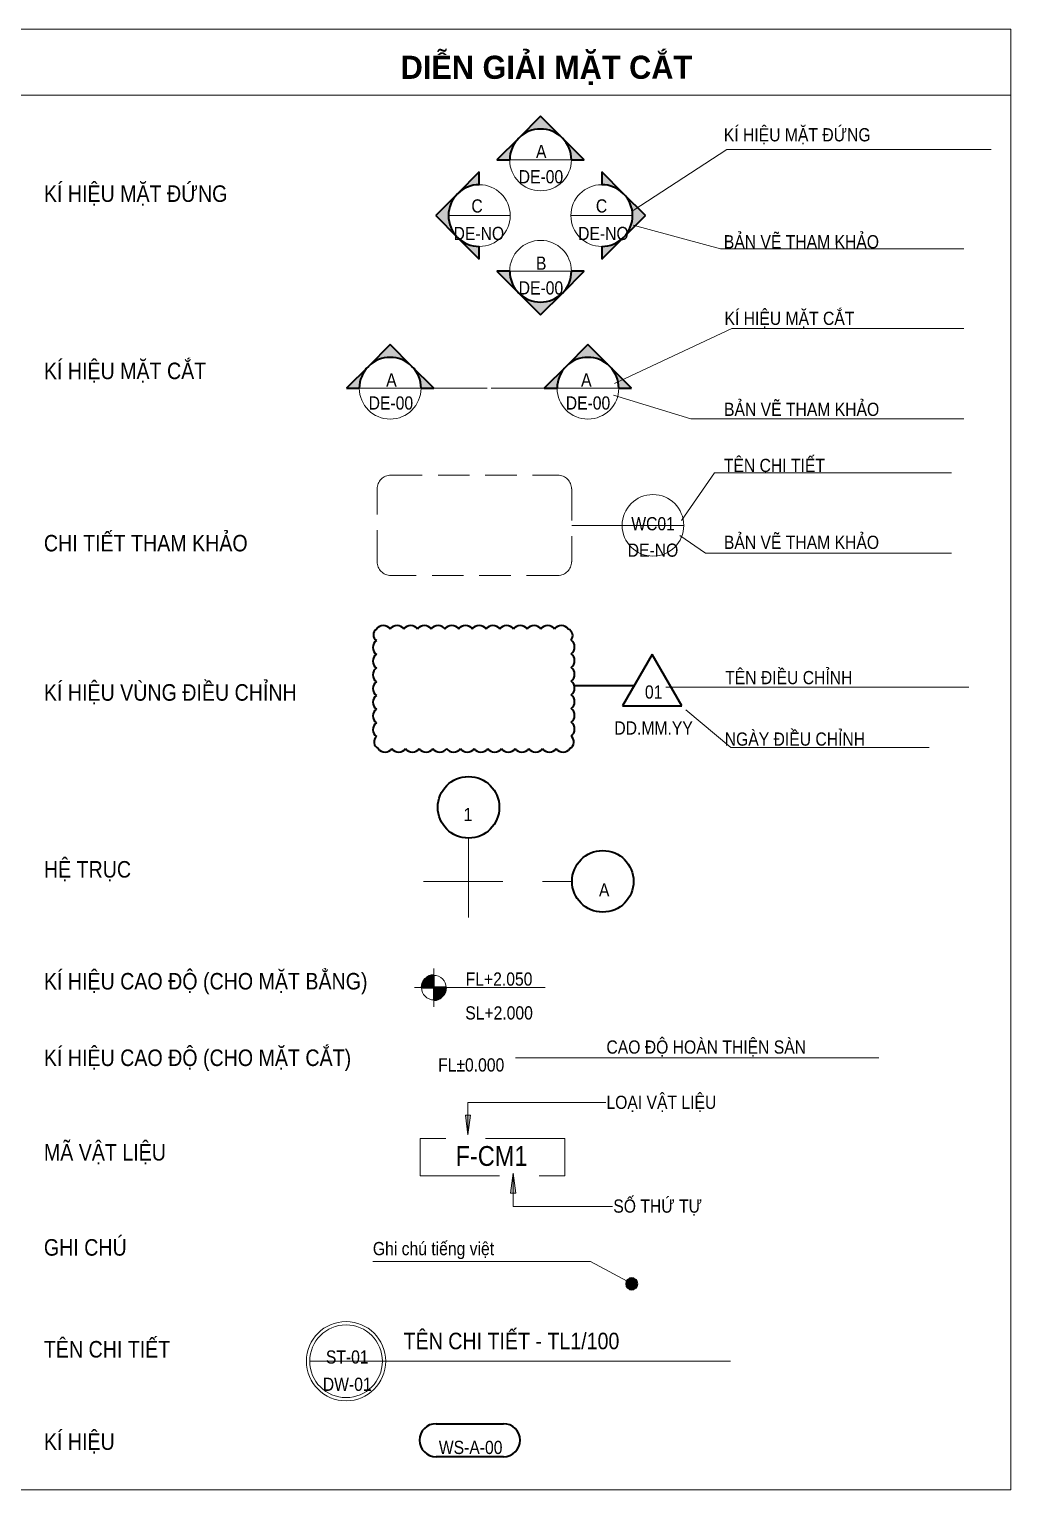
# Model space of a CAD drawing. Header units: millimetres. Extents: x 2839 to 13349, y 2387 to 11762.
# Drawn here: x 2919.2 to 3067.8, y 3181.2 to 3402.2 of the extents above; entities that cross this region are included whole.
import ezdxf

# ---------------------------------------------------------------- set-up
doc = ezdxf.new("R2010")
doc.units = ezdxf.units.MM
doc.linetypes.add('Center', pattern=[29.999999, 12, -6, 6, -6])
doc.linetypes.add('Demolished', pattern=[7.14375, 4.7625, -2.38125])
for name, color, linetype, lineweight in [('A-DETL-CNTR', 5, 'Center', 18), ('A-DETL-DEMO', 6, 'Demolished', 18), ('A-DETL-GENF-1', 7, 'Continuous', 18), ('A-DETL-MEDM', 33, 'Continuous', 35), ('A-DETL-THIN', 151, 'Continuous', 18), ('G-ANNO-TEXT-1', 7, 'Continuous', 9), ('G-ANNO-TEXT-2', 250, 'Continuous', 9)]:
    doc.layers.add(name, color=color, linetype=linetype, lineweight=lineweight)
doc.styles.add('Arial', font='arial_0.ttf', dxfattribs={"width": 0.85, "height": 2})
doc.styles.add('Arial_1', font='arial_0.ttf', dxfattribs={"width": 0.85, "height": 2.5})
doc.styles.add('Arial_2', font='arial_0.ttf', dxfattribs={"width": 0.85, "height": 3})
doc.styles.add('Arial_B', font='arialbd_0.ttf', dxfattribs={"width": 0.95, "height": 3.5})

msp = doc.modelspace()

# ---------------------------------------------------------------- hatches: boundary and pattern name
at = {"layer": 'A-DETL-GENF-1'}
for points in [[(2993.28, 3385.75), (2994.25, 3386.49), (2995.37, 3386.96), (2996.58, 3387.11), (2997.79, 3386.96), (2998.91, 3386.49), (2999.88, 3385.75), (2996.58, 3389.05)], [(2984.01, 3370.73), (2983.27, 3371.69), (2982.81, 3372.82), (2982.65, 3374.03), (2982.81, 3375.24), (2983.27, 3376.36), (2984.01, 3377.33), (2980.72, 3374.03), (2981.61, 3373.14)], [(3009.14, 3370.73), (3012.44, 3374.03), (3009.14, 3377.33), (3009.88, 3376.36), (3010.35, 3375.24), (3010.51, 3374.03), (3010.35, 3372.82), (3009.88, 3371.69)], [(2996.58, 3359.01), (2999.88, 3362.31), (2998.91, 3361.57), (2997.79, 3361.1), (2996.58, 3360.94), (2995.37, 3361.1), (2994.25, 3361.57), (2993.28, 3362.31)], [(2970.52, 3351.21), (2971.49, 3351.95), (2972.61, 3352.42), (2973.82, 3352.57), (2975.03, 3352.42), (2976.16, 3351.95), (2977.12, 3351.21), (2973.82, 3354.51)], [(3000.45, 3351.21), (3001.42, 3351.95), (3002.54, 3352.42), (3003.75, 3352.57), (3004.96, 3352.42), (3006.08, 3351.95), (3007.05, 3351.21), (3003.75, 3354.51)], [(2978.56, 3257.22), (2980.43, 3257.22), (2980.43, 3259.09), (2979.94, 3259.02), (2979.49, 3258.84), (2979.11, 3258.54), (2978.81, 3258.15), (2978.62, 3257.71)], [(2980.43, 3255.36), (2980.91, 3255.42), (2981.36, 3255.61), (2981.74, 3255.9), (2982.04, 3256.29), (2982.23, 3256.74), (2982.29, 3257.22), (2980.43, 3257.22)], [(3010.38, 3211.54), (3010.61, 3211.57), (3010.81, 3211.65), (3010.99, 3211.79), (3011.13, 3211.97), (3011.22, 3212.17), (3011.24, 3212.4), (3011.22, 3212.62), (3011.13, 3212.83), (3010.99, 3213.01), (3010.81, 3213.14), (3010.61, 3213.23), (3010.38, 3213.26), (3010.16, 3213.23), (3009.95, 3213.14), (3009.77, 3213.01), (3009.64, 3212.83), (3009.55, 3212.62), (3009.52, 3212.4), (3009.55, 3212.17), (3009.64, 3211.97), (3009.77, 3211.79), (3009.95, 3211.65), (3010.16, 3211.57)]]:
    msp.add_hatch(color=256, dxfattribs=at).paths.add_polyline_path(points)
h = msp.add_hatch(color=256, dxfattribs=at)
h.paths.add_polyline_path([(2991.91, 3382.45), (2992.07, 3383.66), (2992.54, 3384.78), (2993.28, 3385.75), (2989.98, 3382.45)])
h.paths.add_polyline_path([(3001.25, 3382.45), (3003.18, 3382.45), (2999.88, 3385.75), (3000.62, 3384.78), (3001.09, 3383.66)])
h = msp.add_hatch(color=256, dxfattribs=at)
h.paths.add_polyline_path([(2987.31, 3367.43), (2987.31, 3369.36), (2986.11, 3369.52), (2984.98, 3369.99), (2984.01, 3370.73)])
h.paths.add_polyline_path([(2984.01, 3377.33), (2984.98, 3378.07), (2986.11, 3378.54), (2987.31, 3378.7), (2987.31, 3380.63)])
h = msp.add_hatch(color=256, dxfattribs=at)
h.paths.add_polyline_path([(3005.84, 3367.43), (3009.14, 3370.73), (3008.18, 3369.99), (3007.05, 3369.52), (3005.84, 3369.36)])
h.paths.add_polyline_path([(3009.14, 3377.33), (3005.84, 3380.63), (3005.84, 3378.7), (3007.05, 3378.54), (3008.18, 3378.07)])
h = msp.add_hatch(color=256, dxfattribs=at)
h.paths.add_polyline_path([(2999.88, 3362.31), (3003.18, 3365.61), (3001.25, 3365.61), (3001.09, 3364.4), (3000.62, 3363.28)])
h.paths.add_polyline_path([(2993.28, 3362.31), (2992.54, 3363.28), (2992.07, 3364.4), (2991.91, 3365.61), (2989.98, 3365.61)])
h = msp.add_hatch(color=256, dxfattribs=at)
h.paths.add_polyline_path([(2967.22, 3347.91), (2969.16, 3347.91), (2969.31, 3349.12), (2969.78, 3350.24), (2970.52, 3351.21)])
h.paths.add_polyline_path([(2980.42, 3347.91), (2977.12, 3351.21), (2977.86, 3350.24), (2978.33, 3349.12), (2978.49, 3347.91)])
h = msp.add_hatch(color=256, dxfattribs=at)
h.paths.add_polyline_path([(2997.15, 3347.91), (2999.08, 3347.91), (2999.24, 3349.12), (2999.71, 3350.24), (3000.45, 3351.21)])
h.paths.add_polyline_path([(3010.35, 3347.91), (3007.05, 3351.21), (3007.79, 3350.24), (3008.26, 3349.12), (3008.42, 3347.91)])
at = {"layer": 'G-ANNO-TEXT-2'}
for points in [[(2985.59, 3234.93), (2985.99, 3237.93), (2985.2, 3237.93)], [(2992.44, 3229.14), (2992.05, 3226.14), (2992.84, 3226.14)]]:
    msp.add_hatch(color=256, dxfattribs=at).paths.add_polyline_path(points)

# ---------------------------------------------------------------- linework, layer by layer
at = {"layer": 'A-DETL-CNTR'}
for p, q in [((2977.97, 3347.91), (2988.48, 3347.91)), ((2999.6, 3347.91), (2989.09, 3347.91)), ((2985.68, 3279.84), (2985.68, 3265.27)), ((2978.85, 3273.3), (3001.34, 3273.3)), ((3000.24, 3234.38), (2978.35, 3234.38)), ((2978.35, 3228.75), (2978.35, 3234.38)), ((3000.24, 3234.38), (3000.24, 3228.75)), ((2978.35, 3228.75), (3000.24, 3228.75))]:
    msp.add_line(p, q, dxfattribs=at)
at = {"layer": 'A-DETL-DEMO'}
for p, q in [((2973.92, 3334.75), (2999.21, 3334.75)), ((2971.84, 3321.65), (2971.84, 3332.68)), ((3001.29, 3332.68), (3001.29, 3321.65)), ((2999.21, 3319.57), (2973.92, 3319.57))]:
    msp.add_line(p, q, dxfattribs=at)
for centre, start, end in [((2973.92, 3332.68), 90, 180), ((2999.21, 3332.68), 0, 90), ((2973.92, 3321.65), 180, 270), ((2999.21, 3321.65), 270, 0)]:
    msp.add_arc(centre, 2.07, start, end, dxfattribs=at)
at = {"layer": 'A-DETL-MEDM'}
for p, q in [((2996.58, 3389.05), (2993.28, 3385.75)), ((2999.88, 3385.75), (2996.58, 3389.05)), ((2993.28, 3385.75), (2989.98, 3382.45)), ((3003.18, 3382.45), (2999.88, 3385.75)), ((2989.98, 3382.45), (2991.91, 3382.45)), ((3001.25, 3382.45), (3003.18, 3382.45)), ((2987.31, 3380.63), (2984.01, 3377.33)), ((2987.31, 3378.7), (2987.31, 3380.63)), ((3009.14, 3377.33), (3005.84, 3380.63)), ((3005.84, 3380.63), (3005.84, 3378.7)), ((2984.01, 3377.33), (2980.72, 3374.03)), ((3012.44, 3374.03), (3009.14, 3377.33)), ((2980.72, 3374.03), (2984.01, 3370.73)), ((3009.14, 3370.73), (3012.44, 3374.03)), ((2984.01, 3370.73), (2987.31, 3367.43)), ((3005.84, 3367.43), (3009.14, 3370.73)), ((2987.31, 3367.43), (2987.31, 3369.36)), ((3005.84, 3369.36), (3005.84, 3367.43)), ((2991.91, 3365.61), (2989.98, 3365.61)), ((2989.98, 3365.61), (2993.28, 3362.31)), ((2999.88, 3362.31), (3003.18, 3365.61)), ((3003.18, 3365.61), (3001.25, 3365.61)), ((2993.28, 3362.31), (2996.58, 3359.01)), ((2996.58, 3359.01), (2999.88, 3362.31)), ((2973.82, 3354.51), (2970.52, 3351.21)), ((2977.12, 3351.21), (2973.82, 3354.51)), ((3003.75, 3354.51), (3000.45, 3351.21)), ((3007.05, 3351.21), (3003.75, 3354.51)), ((2970.52, 3351.21), (2967.22, 3347.91)), ((2980.42, 3347.91), (2977.12, 3351.21)), ((3000.45, 3351.21), (2997.15, 3347.91)), ((3010.35, 3347.91), (3007.05, 3351.21)), ((2967.22, 3347.91), (2969.16, 3347.91)), ((2978.49, 3347.91), (2980.42, 3347.91)), ((2997.15, 3347.91), (2999.08, 3347.91)), ((3008.42, 3347.91), (3010.35, 3347.91)), ((3013.47, 3307.64), (3008.98, 3299.87)), ((3017.95, 3299.87), (3013.47, 3307.64)), ((3001.67, 3302.95), (3010.75, 3302.95)), ((3008.98, 3299.87), (3017.95, 3299.87)), ((2978.56, 3257.22), (2980.43, 3257.22)), ((2980.43, 3257.22), (2980.43, 3259.09)), ((2980.43, 3257.22), (2980.43, 3255.36)), ((2982.29, 3257.22), (2980.43, 3257.22)), ((2980.76, 3191.25), (2990.98, 3191.25)), ((2990.98, 3186.25), (2980.76, 3186.25))]:
    msp.add_line(p, q, dxfattribs=at)
for centre in [(2985.68, 3284.5), (3006, 3273.3)]:
    msp.add_circle(centre, 4.66, dxfattribs=at)
for centre, radius, start, end in [((2996.58, 3382.45), 4.67, 135, 180), ((2996.58, 3382.45), 4.67, 45, 135), ((2996.58, 3382.45), 4.67, 0, 45), ((2987.31, 3374.03), 4.67, 135, 225), ((2987.31, 3374.03), 4.67, 90, 135), ((3005.84, 3374.03), 4.67, 45, 90), ((3005.84, 3374.03), 4.67, 315, 45), ((2987.31, 3374.03), 4.67, 225, 270), ((3005.84, 3374.03), 4.67, 270, 315), ((2996.58, 3365.61), 4.67, 180, 225), ((2996.58, 3365.61), 4.67, 315, 360), ((2996.58, 3365.61), 4.67, 225, 315), ((2973.82, 3347.91), 4.67, 45, 135), ((3003.75, 3347.91), 4.67, 45, 135), ((2973.82, 3347.91), 4.67, 135, 180), ((2973.82, 3347.91), 4.67, 0, 45), ((3003.75, 3347.91), 4.67, 135, 180), ((3003.75, 3347.91), 4.67, 0, 45), ((2972.35, 3310.59), 1.06, 125, 235), ((2972.78, 3310.73), 1.27, 35, 145), ((2974.86, 3310.73), 1.27, 35, 145), ((2976.93, 3310.73), 1.27, 35, 145), ((2979, 3310.73), 1.27, 35, 145), ((2981.08, 3310.73), 1.27, 35, 145), ((2983.15, 3310.73), 1.27, 35, 145), ((2985.22, 3310.73), 1.27, 35, 145), ((2987.29, 3310.73), 1.27, 35, 145), ((2989.37, 3310.73), 1.27, 35, 145), ((2991.44, 3310.73), 1.27, 35, 145), ((2993.51, 3310.73), 1.27, 35, 145), ((2995.59, 3310.73), 1.27, 35, 145), ((2997.66, 3310.73), 1.27, 35, 145), ((2999.73, 3310.73), 1.27, 35, 145), ((3000.41, 3310.48), 1.04, 319.4594, 69.4594), ((2972.47, 3308.68), 1.27, 125, 235), ((3000.47, 3308.77), 1.27, 305, 55), ((2972.47, 3306.61), 1.27, 125, 235), ((3000.47, 3306.7), 1.27, 305, 55), ((2972.47, 3304.54), 1.27, 125, 235), ((3000.47, 3304.63), 1.27, 305, 55), ((2972.47, 3302.46), 1.27, 125, 235), ((2972.47, 3300.39), 1.27, 125, 235), ((3000.47, 3302.55), 1.27, 305, 55), ((3000.47, 3300.48), 1.27, 305, 55), ((2972.47, 3298.32), 1.27, 125, 235), ((3000.47, 3298.41), 1.27, 305, 55), ((2972.47, 3296.24), 1.27, 125, 235), ((3000.47, 3296.33), 1.27, 305, 55), ((2972.51, 3294.39), 1.12, 133.0568, 243.0568), ((3000.44, 3294.4), 1.17, 299.963, 49.963), ((2973.04, 3294.12), 1.27, 215, 325), ((2975.11, 3294.12), 1.27, 215, 325), ((2977.19, 3294.12), 1.27, 215, 325), ((2979.26, 3294.12), 1.27, 215, 325), ((2981.33, 3294.12), 1.27, 215, 325), ((2983.41, 3294.12), 1.27, 215, 325), ((2985.48, 3294.12), 1.27, 215, 325), ((2987.55, 3294.12), 1.27, 215, 325), ((2989.63, 3294.12), 1.27, 215, 325), ((2991.7, 3294.12), 1.27, 215, 325), ((2993.77, 3294.12), 1.27, 215, 325), ((2995.84, 3294.12), 1.27, 215, 325), ((2997.92, 3294.12), 1.27, 215, 325), ((2999.99, 3294.12), 1.27, 215, 325), ((2980.43, 3257.22), 1.86, 90, 180), ((2980.43, 3257.22), 1.86, 270, 0), ((3010.38, 3212.4), 0.861, 0, 180), ((3010.38, 3212.4), 0.861, 180, 0), ((2980.76, 3188.75), 2.5, 90, 270), ((2990.98, 3188.75), 2.5, 270, 90)]:
    msp.add_arc(centre, radius, start, end, dxfattribs=at)
at = {"layer": 'A-DETL-THIN'}
for p, q in [((2838.82, 3402.22), (3067.75, 3402.22)), ((3067.75, 3402.22), (3067.75, 3181.25)), ((2838.82, 3392.22), (3067.75, 3392.22)), ((2996.58, 3389.05), (2989.98, 3382.45)), ((3003.18, 3382.45), (2996.58, 3389.05)), ((3010.58, 3374.79), (3024.78, 3384.03)), ((3024.78, 3384.03), (3064.78, 3384.03)), ((2989.98, 3382.45), (2991.91, 3382.45)), ((2991.91, 3382.45), (3001.25, 3382.45)), ((3001.25, 3382.45), (3003.18, 3382.45)), ((2987.31, 3380.63), (2980.72, 3374.03)), ((2987.31, 3378.7), (2987.31, 3380.63)), ((3005.84, 3378.7), (3005.84, 3380.63)), ((3005.84, 3380.63), (3012.44, 3374.03)), ((2980.72, 3374.03), (2987.31, 3367.43)), ((2991.98, 3374.03), (2982.65, 3374.03)), ((3001.18, 3374.03), (3010.51, 3374.03)), ((3012.44, 3374.03), (3005.84, 3367.43)), ((3010.58, 3372.6), (3023.82, 3368.99)), ((2987.31, 3367.43), (2987.31, 3369.36)), ((3005.84, 3367.43), (3005.84, 3369.36)), ((3023.82, 3368.99), (3060.66, 3368.99)), ((2996.58, 3359.01), (2989.98, 3365.61)), ((2989.98, 3365.61), (2991.91, 3365.61)), ((2991.91, 3365.61), (3001.25, 3365.61)), ((3003.18, 3365.61), (2996.58, 3359.01)), ((3001.25, 3365.61), (3003.18, 3365.61)), ((3007.76, 3348.64), (3025.54, 3356.93)), ((3025.54, 3356.93), (3060.66, 3356.93)), ((2973.82, 3354.51), (2967.22, 3347.91)), ((2980.42, 3347.91), (2973.82, 3354.51)), ((2997.15, 3347.91), (3003.75, 3354.51)), ((3003.75, 3354.51), (3010.35, 3347.91)), ((2967.22, 3347.91), (2969.16, 3347.91)), ((2969.16, 3347.91), (2978.49, 3347.91)), ((2978.49, 3347.91), (2980.42, 3347.91)), ((2999.08, 3347.91), (2997.15, 3347.91)), ((3008.42, 3347.91), (2999.08, 3347.91)), ((3010.35, 3347.91), (3008.42, 3347.91)), ((3007.64, 3346.86), (3019.32, 3343.26)), ((3019.32, 3343.26), (3060.66, 3343.26)), ((3017.89, 3327.91), (3022.92, 3335.1)), ((3022.92, 3335.1), (3058.8, 3335.1)), ((3001.29, 3327.16), (3008.93, 3327.16)), ((3008.93, 3327.16), (3018.26, 3327.16)), ((3017.66, 3325.65), (3021.53, 3322.94)), ((3021.53, 3322.94), (3058.8, 3322.94)), ((3015.56, 3302.68), (3061.39, 3302.68)), ((3018.58, 3299.26), (3025.4, 3293.53)), ((3025.4, 3293.53), (3055.4, 3293.53)), ((2980.43, 3260.12), (2980.43, 3254.32)), ((2983.84, 3257.22), (2977.52, 3257.22)), ((2990.99, 3257.22), (2978.56, 3257.22)), ((2978.56, 3257.22), (2980.43, 3257.22)), ((2980.43, 3255.36), (2980.43, 3259.09)), ((2980.43, 3259.09), (2980.43, 3257.22)), ((2980.43, 3257.22), (2980.43, 3255.36)), ((2980.43, 3257.22), (2982.29, 3257.22)), ((2982.29, 3257.22), (2997.29, 3257.22)), ((2992.8, 3246.59), (3047.8, 3246.59)), ((3004.16, 3215.8), (2971.18, 3215.8)), ((3010.46, 3212.4), (3004.16, 3215.8)), ((2961.64, 3200.7), (3025.34, 3200.7)), ((2990.98, 3191.25), (2980.76, 3191.25)), ((2980.76, 3186.25), (2990.98, 3186.25)), ((3067.75, 3181.25), (2838.82, 3181.25))]:
    msp.add_line(p, q, dxfattribs=at)
for centre, radius in [((2996.58, 3382.45), 4.67), ((2987.31, 3374.03), 4.67), ((3005.84, 3374.03), 4.67), ((2996.58, 3365.61), 4.67), ((2973.82, 3347.91), 4.67), ((3003.75, 3347.91), 4.67), ((3013.59, 3327.16), 4.66), ((2980.43, 3257.22), 1.86), ((2967.14, 3200.7), 6)]:
    msp.add_circle(centre, radius, dxfattribs=at)
for centre, radius, start, end in [((2980.43, 3257.22), 1.86, 90, 180), ((2980.43, 3257.22), 1.86, 270, 0), ((2967.14, 3200.7), 5.5, 0, 180), ((2967.14, 3200.7), 5.5, 180, 0)]:
    msp.add_arc(centre, radius, start, end, dxfattribs=at)
at = {"layer": 'G-ANNO-TEXT-2'}
for p, q in [((2985.59, 3239.82), (3006.45, 3239.82)), ((2985.59, 3234.93), (2985.59, 3239.82)), ((2985.99, 3237.93), (2985.2, 3237.93)), ((2985.2, 3237.93), (2985.59, 3234.93)), ((2985.59, 3234.93), (2985.99, 3237.93)), ((2992.44, 3229.14), (2992.05, 3226.14)), ((2992.84, 3226.14), (2992.44, 3229.14)), ((2992.44, 3229.14), (2992.44, 3224.12)), ((2992.05, 3226.14), (2992.84, 3226.14)), ((2992.44, 3224.12), (3007.49, 3224.12))]:
    msp.add_line(p, q, dxfattribs=at)

# ---------------------------------------------------------------- texts
at = {"layer": 'G-ANNO-TEXT-1', "rotation": 0.0059, "line_spacing_factor": 0.936439}
for s, insert, char_height, width, attachment_point, style in [('\\pxqc,t3.25714,6.51429,9.77143,13.02857,16.28571,19.54286,22.8,26.05714,29.31429,32.57143,35.82857,39.08571,42.34286,45.6,48.85714,52.11429,55.37143,58.62857,61.88571,65.14286,68.4,71.65714,74.91429,78.17143,81.42857,84.68571,87.94286,91.2,94.45714,97.71429,100.97143,104.22857;{DIỄN GIẢI MẶT CẮT}', (2997.47, 3396.01), 3.5, 157.3485, 5, 'Arial_B'), ('\\pxt5.3975,10.795,16.1925,21.59,26.9875,32.385,37.7825,43.18,48.5775,53.975,59.3725,64.77,70.1675,75.565,80.9625,86.36,91.7575,97.155,102.5525,107.95,113.3475,118.745,124.1425,129.54,134.9375,140.335,145.7325,151.13,156.5275,161.925,167.3225,172.72;{KÍ HIỆU MẶT ĐỨNG}', (3024.32, 3386.03), 2, 22.8876, 4, 'Arial'), ('\\pxt4.318,8.636,12.954,17.272,21.59,25.908,30.226,34.544,38.862,43.18,47.498,51.816,56.134,60.452,64.77,69.088,73.406,77.724,82.042,86.36,90.678,94.996,99.314,103.632,107.95,112.268,116.586,120.904,125.222,129.54,133.858,138.176;{KÍ HIỆU MẶT ĐỨNG}', (2921.41, 3377.07), 2.5, 28.1073, 4, 'Arial_1'), ('\\pxt5.3975,10.795,16.1925,21.59,26.9875,32.385,37.7825,43.18,48.5775,53.975,59.3725,64.77,70.1675,75.565,80.9625,86.36,91.7575,97.155,102.5525,107.95,113.3475,118.745,124.1425,129.54,134.9375,140.335,145.7325,151.13,156.5275,161.925,167.3225,172.72;{BẢN VẼ THAM KHẢO}', (3024.32, 3370.05), 2, 24.2526, 4, 'Arial'), ('\\pxt5.3975,10.795,16.1925,21.59,26.9875,32.385,37.7825,43.18,48.5775,53.975,59.3725,64.77,70.1675,75.565,80.9625,86.36,91.7575,97.155,102.5525,107.95,113.3475,118.745,124.1425,129.54,134.9375,140.335,145.7325,151.13,156.5275,161.925,167.3225,172.72;{KÍ HIỆU MẶT CẮT}', (3024.42, 3358.26), 2, 20.2778, 4, 'Arial'), ('\\pxt4.318,8.636,12.954,17.272,21.59,25.908,30.226,34.544,38.862,43.18,47.498,51.816,56.134,60.452,64.77,69.088,73.406,77.724,82.042,86.36,90.678,94.996,99.314,103.632,107.95,112.268,116.586,120.904,125.222,129.54,133.858,138.176;{KÍ HIỆU MẶT CẮT}', (2921.41, 3350.25), 2.5, 24.9308, 4, 'Arial_1'), ('\\pxt5.3975,10.795,16.1925,21.59,26.9875,32.385,37.7825,43.18,48.5775,53.975,59.3725,64.77,70.1675,75.565,80.9625,86.36,91.7575,97.155,102.5525,107.95,113.3475,118.745,124.1425,129.54,134.9375,140.335,145.7325,151.13,156.5275,161.925,167.3225,172.72;{BẢN VẼ THAM KHẢO}', (3024.35, 3344.7), 2, 24.2526, 4, 'Arial'), ('\\pxt5.3975,10.795,16.1925,21.59,26.9875,32.385,37.7825,43.18,48.5775,53.975,59.3725,64.77,70.1675,75.565,80.9625,86.36,91.7575,97.155,102.5525,107.95,113.3475,118.745,124.1425,129.54,134.9375,140.335,145.7325,151.13,156.5275,161.925,167.3225,172.72;{TÊN CHI TIẾT}', (3024.32, 3336.21), 2, 15.7878, 4, 'Arial'), ('\\pxt4.318,8.636,12.954,17.272,21.59,25.908,30.226,34.544,38.862,43.18,47.498,51.816,56.134,60.452,64.77,69.088,73.406,77.724,82.042,86.36,90.678,94.996,99.314,103.632,107.95,112.268,116.586,120.904,125.222,129.54,133.858,138.176;{CHI TIẾT THAM KHẢO}', (2921.41, 3324.45), 2.5, 31.2923, 4, 'Arial_1'), ('\\pxt5.3975,10.795,16.1925,21.59,26.9875,32.385,37.7825,43.18,48.5775,53.975,59.3725,64.77,70.1675,75.565,80.9625,86.36,91.7575,97.155,102.5525,107.95,113.3475,118.745,124.1425,129.54,134.9375,140.335,145.7325,151.13,156.5275,161.925,167.3225,172.72;{BẢN VẼ THAM KHẢO}', (3024.33, 3324.58), 2, 24.2526, 4, 'Arial'), ('\\pxt4.318,8.636,12.954,17.272,21.59,25.908,30.226,34.544,38.862,43.18,47.498,51.816,56.134,60.452,64.77,69.088,73.406,77.724,82.042,86.36,90.678,94.996,99.314,103.632,107.95,112.268,116.586,120.904,125.222,129.54,133.858,138.176;{KÍ HIỆU VÙNG ĐIỀU CHỈNH}', (2921.41, 3301.6), 2.5, 38.7269, 4, 'Arial_1'), ('\\pxt5.3975,10.795,16.1925,21.59,26.9875,32.385,37.7825,43.18,48.5775,53.975,59.3725,64.77,70.1675,75.565,80.9625,86.36,91.7575,97.155,102.5525,107.95,113.3475,118.745,124.1425,129.54,134.9375,140.335,145.7325,151.13,156.5275,161.925,167.3225,172.72;{TÊN ĐIỀU CHỈNH}', (3024.52, 3304.11), 2, 19.8743, 4, 'Arial'), ('\\pxt5.3975,10.795,16.1925,21.59,26.9875,32.385,37.7825,43.18,48.5775,53.975,59.3725,64.77,70.1675,75.565,80.9625,86.36,91.7575,97.155,102.5525,107.95,113.3475,118.745,124.1425,129.54,134.9375,140.335,145.7325,151.13,156.5275,161.925,167.3225,172.72;{NGÀY ĐIỀU CHỈNH}', (3024.46, 3294.81), 2, 21.866, 4, 'Arial'), ('\\pxt4.318,8.636,12.954,17.272,21.59,25.908,30.226,34.544,38.862,43.18,47.498,51.816,56.134,60.452,64.77,69.088,73.406,77.724,82.042,86.36,90.678,94.996,99.314,103.632,107.95,112.268,116.586,120.904,125.222,129.54,133.858,138.176;{HỆ TRỤC}', (2921.41, 3274.84), 2.5, 13.4012, 4, 'Arial_1'), ('\\pxt4.318,8.636,12.954,17.272,21.59,25.908,30.226,34.544,38.862,43.18,47.498,51.816,56.134,60.452,64.77,69.088,73.406,77.724,82.042,86.36,90.678,94.996,99.314,103.632,107.95,112.268,116.586,120.904,125.222,129.54,133.858,138.176;{KÍ HIỆU CAO ĐỘ (CHO MẶT BẲNG)}', (2921.41, 3257.81), 2.5, 49.5784, 4, 'Arial_1'), ('\\pxt4.318,8.636,12.954,17.272,21.59,25.908,30.226,34.544,38.862,43.18,47.498,51.816,56.134,60.452,64.77,69.088,73.406,77.724,82.042,86.36,90.678,94.996,99.314,103.632,107.95,112.268,116.586,120.904,125.222,129.54,133.858,138.176;{KÍ HIỆU CAO ĐỘ (CHO MẶT CẮT)}', (2921.41, 3246.23), 2.5, 47.1317, 4, 'Arial_1'), ('\\pxt5.3975,10.795,16.1925,21.59,26.9875,32.385,37.7825,43.18,48.5775,53.975,59.3725,64.77,70.1675,75.565,80.9625,86.36,91.7575,97.155,102.5525,107.95,113.3475,118.745,124.1425,129.54,134.9375,140.335,145.7325,151.13,156.5275,161.925,167.3225,172.72;{CAO ĐỘ HOÀN THIỆN SÀN}', (3006.55, 3248.01), 2, 31.1206, 4, 'Arial'), ('\\pxt4.318,8.636,12.954,17.272,21.59,25.908,30.226,34.544,38.862,43.18,47.498,51.816,56.134,60.452,64.77,69.088,73.406,77.724,82.042,86.36,90.678,94.996,99.314,103.632,107.95,112.268,116.586,120.904,125.222,129.54,133.858,138.176;{MÃ VẬT LIỆU}', (2921.41, 3232.03), 2.5, 18.681, 4, 'Arial_1'), ('\\pxt4.318,8.636,12.954,17.272,21.59,25.908,30.226,34.544,38.862,43.18,47.498,51.816,56.134,60.452,64.77,69.088,73.406,77.724,82.042,86.36,90.678,94.996,99.314,103.632,107.95,112.268,116.586,120.904,125.222,129.54,133.858,138.176;{GHI CHÚ}', (2921.41, 3217.9), 2.5, 12.723, 4, 'Arial_1'), ('\\pxt5.3975,10.795,16.1925,21.59,26.9875,32.385,37.7825,43.18,48.5775,53.975,59.3725,64.77,70.1675,75.565,80.9625,86.36,91.7575,97.155,102.5525,107.95,113.3475,118.745,124.1425,129.54,134.9375,140.335,145.7325,151.13,156.5275,161.925,167.3225,172.72;{Ghi chú tiếng việt}', (2971.2, 3217.44), 2, 19.136, 4, 'Arial'), ('\\pxt4.318,8.636,12.954,17.272,21.59,25.908,30.226,34.544,38.862,43.18,47.498,51.816,56.134,60.452,64.77,69.088,73.406,77.724,82.042,86.36,90.678,94.996,99.314,103.632,107.95,112.268,116.586,120.904,125.222,129.54,133.858,138.176;{TÊN CHI TIẾT}', (2921.41, 3202.49), 2.5, 19.5395, 4, 'Arial_1'), ('\\pxt4.318,8.636,12.954,17.272,21.59,25.908,30.226,34.544,38.862,43.18,47.498,51.816,56.134,60.452,64.77,69.088,73.406,77.724,82.042,86.36,90.678,94.996,99.314,103.632,107.95,112.268,116.586,120.904,125.222,129.54,133.858,138.176;{KÍ HIỆU}', (2921.41, 3188.26), 2.5, 10.903, 4, 'Arial_1')]:
    msp.add_mtext(s, dxfattribs=dict(at, insert=insert, char_height=char_height, width=width, attachment_point=attachment_point, style=style))
at = {"layer": 'G-ANNO-TEXT-1', "line_spacing_factor": 0.936439}
for s, insert, char_height, width, attachment_point, style in [('\\pxqc,t5.3975,10.795,16.1925,21.59,26.9875,32.385,37.7825,43.18,48.5775,53.975,59.3725,64.77,70.1675,75.565,80.9625,86.36,91.7575,97.155,102.5525,107.95,113.3475,118.745,124.1425,129.54,134.9375,140.335,145.7325,151.13,156.5275,161.925,167.3225,172.72;{A}', (2996.68, 3383.73), 2, 1.7084, 5, 'Arial'), ('\\pxqc,t5.3975,10.795,16.1925,21.59,26.9875,32.385,37.7825,43.18,48.5775,53.975,59.3725,64.77,70.1675,75.565,80.9625,86.36,91.7575,97.155,102.5525,107.95,113.3475,118.745,124.1425,129.54,134.9375,140.335,145.7325,151.13,156.5275,161.925,167.3225,172.72;{DE-00}', (2996.64, 3379.89), 2, 6.9882, 5, 'Arial'), ('\\pxqc,t5.3975,10.795,16.1925,21.59,26.9875,32.385,37.7825,43.18,48.5775,53.975,59.3725,64.77,70.1675,75.565,80.9625,86.36,91.7575,97.155,102.5525,107.95,113.3475,118.745,124.1425,129.54,134.9375,140.335,145.7325,151.13,156.5275,161.925,167.3225,172.72;{C}', (2986.97, 3375.47), 2, 1.82, 5, 'Arial'), ('\\pxqc,t5.3975,10.795,16.1925,21.59,26.9875,32.385,37.7825,43.18,48.5775,53.975,59.3725,64.77,70.1675,75.565,80.9625,86.36,91.7575,97.155,102.5525,107.95,113.3475,118.745,124.1425,129.54,134.9375,140.335,145.7325,151.13,156.5275,161.925,167.3225,172.72;{C}', (3005.81, 3375.47), 2, 1.82, 5, 'Arial'), ('\\pxqc,t5.3975,10.795,16.1925,21.59,26.9875,32.385,37.7825,43.18,48.5775,53.975,59.3725,64.77,70.1675,75.565,80.9625,86.36,91.7575,97.155,102.5525,107.95,113.3475,118.745,124.1425,129.54,134.9375,140.335,145.7325,151.13,156.5275,161.925,167.3225,172.72;{DE-NO}', (2987.24, 3371.31), 2, 7.8982, 5, 'Arial'), ('\\pxqc,t5.3975,10.795,16.1925,21.59,26.9875,32.385,37.7825,43.18,48.5775,53.975,59.3725,64.77,70.1675,75.565,80.9625,86.36,91.7575,97.155,102.5525,107.95,113.3475,118.745,124.1425,129.54,134.9375,140.335,145.7325,151.13,156.5275,161.925,167.3225,172.72;{DE-NO}', (3006.09, 3371.31), 2, 7.8982, 5, 'Arial'), ('\\pxqc,t5.3975,10.795,16.1925,21.59,26.9875,32.385,37.7825,43.18,48.5775,53.975,59.3725,64.77,70.1675,75.565,80.9625,86.36,91.7575,97.155,102.5525,107.95,113.3475,118.745,124.1425,129.54,134.9375,140.335,145.7325,151.13,156.5275,161.925,167.3225,172.72;{B}', (2996.68, 3366.82), 2, 1.7084, 5, 'Arial'), ('\\pxqc,t5.3975,10.795,16.1925,21.59,26.9875,32.385,37.7825,43.18,48.5775,53.975,59.3725,64.77,70.1675,75.565,80.9625,86.36,91.7575,97.155,102.5525,107.95,113.3475,118.745,124.1425,129.54,134.9375,140.335,145.7325,151.13,156.5275,161.925,167.3225,172.72;{DE-00}', (2996.64, 3363.07), 2, 6.9882, 5, 'Arial'), ('\\pxqc,t5.3975,10.795,16.1925,21.59,26.9875,32.385,37.7825,43.18,48.5775,53.975,59.3725,64.77,70.1675,75.565,80.9625,86.36,91.7575,97.155,102.5525,107.95,113.3475,118.745,124.1425,129.54,134.9375,140.335,145.7325,151.13,156.5275,161.925,167.3225,172.72;{A}', (2974.01, 3349.16), 2, 1.7084, 5, 'Arial'), ('\\pxqc,t5.3975,10.795,16.1925,21.59,26.9875,32.385,37.7825,43.18,48.5775,53.975,59.3725,64.77,70.1675,75.565,80.9625,86.36,91.7575,97.155,102.5525,107.95,113.3475,118.745,124.1425,129.54,134.9375,140.335,145.7325,151.13,156.5275,161.925,167.3225,172.72;{A}', (3003.51, 3349.16), 2, 1.7084, 5, 'Arial'), ('\\pxqc,t5.3975,10.795,16.1925,21.59,26.9875,32.385,37.7825,43.18,48.5775,53.975,59.3725,64.77,70.1675,75.565,80.9625,86.36,91.7575,97.155,102.5525,107.95,113.3475,118.745,124.1425,129.54,134.9375,140.335,145.7325,151.13,156.5275,161.925,167.3225,172.72;{DE-00}', (2973.93, 3345.66), 2, 6.9882, 5, 'Arial'), ('\\pxqc,t5.3975,10.795,16.1925,21.59,26.9875,32.385,37.7825,43.18,48.5775,53.975,59.3725,64.77,70.1675,75.565,80.9625,86.36,91.7575,97.155,102.5525,107.95,113.3475,118.745,124.1425,129.54,134.9375,140.335,145.7325,151.13,156.5275,161.925,167.3225,172.72;{DE-00}', (3003.76, 3345.66), 2, 6.9882, 5, 'Arial'), ('\\pxqc,t5.3975,10.795,16.1925,21.59,26.9875,32.385,37.7825,43.18,48.5775,53.975,59.3725,64.77,70.1675,75.565,80.9625,86.36,91.7575,97.155,102.5525,107.95,113.3475,118.745,124.1425,129.54,134.9375,140.335,145.7325,151.13,156.5275,161.925,167.3225,172.72;{WC01}', (3013.61, 3326.38), 2, 6.9281, 8, 'Arial'), ('\\pxqc,t5.3975,10.795,16.1925,21.59,26.9875,32.385,37.7825,43.18,48.5775,53.975,59.3725,64.77,70.1675,75.565,80.9625,86.36,91.7575,97.155,102.5525,107.95,113.3475,118.745,124.1425,129.54,134.9375,140.335,145.7325,151.13,156.5275,161.925,167.3225,172.72;{DE-NO}', (3013.6, 3322.38), 2, 7.8982, 8, 'Arial'), ('\\pxqc,t5.3975,10.795,16.1925,21.59,26.9875,32.385,37.7825,43.18,48.5775,53.975,59.3725,64.77,70.1675,75.565,80.9625,86.36,91.7575,97.155,102.5525,107.95,113.3475,118.745,124.1425,129.54,134.9375,140.335,145.7325,151.13,156.5275,161.925,167.3225,172.72;{01}', (3013.7, 3300.92), 2, 2.7815, 8, 'Arial'), ('\\pxqc,t5.3975,10.795,16.1925,21.59,26.9875,32.385,37.7825,43.18,48.5775,53.975,59.3725,64.77,70.1675,75.565,80.9625,86.36,91.7575,97.155,102.5525,107.95,113.3475,118.745,124.1425,129.54,134.9375,140.335,145.7325,151.13,156.5275,161.925,167.3225,172.72;{DD.MM.YY}', (3013.69, 3295.5), 2, 12.0963, 8, 'Arial'), ('\\pxqc,t5.3975,10.795,16.1925,21.59,26.9875,32.385,37.7825,43.18,48.5775,53.975,59.3725,64.77,70.1675,75.565,80.9625,86.36,91.7575,97.155,102.5525,107.95,113.3475,118.745,124.1425,129.54,134.9375,140.335,145.7325,151.13,156.5275,161.925,167.3225,172.72;{1}', (2985.59, 3282.41), 2, 1.4165, 8, 'Arial'), ('\\pxqc,t5.3975,10.795,16.1925,21.59,26.9875,32.385,37.7825,43.18,48.5775,53.975,59.3725,64.77,70.1675,75.565,80.9625,86.36,91.7575,97.155,102.5525,107.95,113.3475,118.745,124.1425,129.54,134.9375,140.335,145.7325,151.13,156.5275,161.925,167.3225,172.72;{A}', (3006.21, 3271.01), 2, 1.7084, 8, 'Arial'), ('\\pxqc,t5.3975,10.795,16.1925,21.59,26.9875,32.385,37.7825,43.18,48.5775,53.975,59.3725,64.77,70.1675,75.565,80.9625,86.36,91.7575,97.155,102.5525,107.95,113.3475,118.745,124.1425,129.54,134.9375,140.335,145.7325,151.13,156.5275,161.925,167.3225,172.72;{FL+2.050}', (2990.3, 3257.49), 2, 10.4479, 8, 'Arial'), ('\\pxqc,t5.3975,10.795,16.1925,21.59,26.9875,32.385,37.7825,43.18,48.5775,53.975,59.3725,64.77,70.1675,75.565,80.9625,86.36,91.7575,97.155,102.5525,107.95,113.3475,118.745,124.1425,129.54,134.9375,140.335,145.7325,151.13,156.5275,161.925,167.3225,172.72;{SL+2.000}', (2990.3, 3252.37), 2, 10.6196, 8, 'Arial'), ('\\pxqc,t5.3975,10.795,16.1925,21.59,26.9875,32.385,37.7825,43.18,48.5775,53.975,59.3725,64.77,70.1675,75.565,80.9625,86.36,91.7575,97.155,102.5525,107.95,113.3475,118.745,124.1425,129.54,134.9375,140.335,145.7325,151.13,156.5275,161.925,167.3225,172.72;{FL±0.000}', (2986.08, 3244.5), 2, 10.3964, 8, 'Arial'), ('\\pxt5.3975,10.795,16.1925,21.59,26.9875,32.385,37.7825,43.18,48.5775,53.975,59.3725,64.77,70.1675,75.565,80.9625,86.36,91.7575,97.155,102.5525,107.95,113.3475,118.745,124.1425,129.54,134.9375,140.335,145.7325,151.13,156.5275,161.925,167.3225,172.72;{LOẠI VẬT LIỆU}', (3006.55, 3240.87), 2, 20.1875, 1, 'Arial'), ('\\pxqc,t3.59833,7.19667,10.795,14.39333,17.99167,21.59,25.18833,28.78667,32.385,35.98333,39.58167,43.18,46.77833,50.37667,53.975,57.57333,61.17167,64.77,68.36833,71.96667,75.565,79.16333,82.76167,86.36,89.95833,93.55667,97.155,100.75333,104.35167,107.95,111.54833,115.14667;{F-CM1}', (2989.16, 3233.25), 3, 11.1347, 2, 'Arial_2'), ('\\pxt5.3975,10.795,16.1925,21.59,26.9875,32.385,37.7825,43.18,48.5775,53.975,59.3725,64.77,70.1675,75.565,80.9625,86.36,91.7575,97.155,102.5525,107.95,113.3475,118.745,124.1425,129.54,134.9375,140.335,145.7325,151.13,156.5275,161.925,167.3225,172.72;{SỐ THỨ TỰ}', (3007.59, 3225.17), 2, 13.8562, 1, 'Arial'), ('\\pxt4.318,8.636,12.954,17.272,21.59,25.908,30.226,34.544,38.862,43.18,47.498,51.816,56.134,60.452,64.77,69.088,73.406,77.724,82.042,86.36,90.678,94.996,99.314,103.632,107.95,112.268,116.586,120.904,125.222,129.54,133.858,138.176;{TÊN CHI TIẾT - TL1/100}', (2975.85, 3205.01), 2.5, 33.224, 1, 'Arial_1'), ('\\pxqc,t5.3975,10.795,16.1925,21.59,26.9875,32.385,37.7825,43.18,48.5775,53.975,59.3725,64.77,70.1675,75.565,80.9625,86.36,91.7575,97.155,102.5525,107.95,113.3475,118.745,124.1425,129.54,134.9375,140.335,145.7325,151.13,156.5275,161.925,167.3225,172.72;{ST-01}', (2967.32, 3200.31), 2, 6.7049, 8, 'Arial'), ('\\pxqc,t5.3975,10.795,16.1925,21.59,26.9875,32.385,37.7825,43.18,48.5775,53.975,59.3725,64.77,70.1675,75.565,80.9625,86.36,91.7575,97.155,102.5525,107.95,113.3475,118.745,124.1425,129.54,134.9375,140.335,145.7325,151.13,156.5275,161.925,167.3225,172.72;{DW-01}', (2967.32, 3196.18), 2, 7.7265, 8, 'Arial'), ('\\pxqc,t5.3975,10.795,16.1925,21.59,26.9875,32.385,37.7825,43.18,48.5775,53.975,59.3725,64.77,70.1675,75.565,80.9625,86.36,91.7575,97.155,102.5525,107.95,113.3475,118.745,124.1425,129.54,134.9375,140.335,145.7325,151.13,156.5275,161.925,167.3225,172.72;{WS-A-00}', (2986, 3186.63), 2, 10.053, 8, 'Arial')]:
    msp.add_mtext(s, dxfattribs=dict(at, insert=insert, char_height=char_height, width=width, attachment_point=attachment_point, style=style))

doc.saveas('drawing.dxf')
